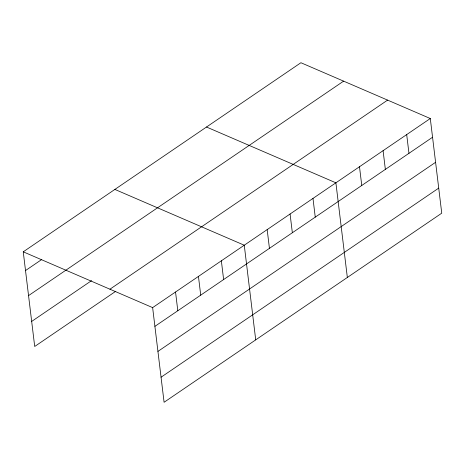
<?xml version="1.0" encoding="UTF-8"?>
<svg xmlns="http://www.w3.org/2000/svg" width="465" height="465" viewBox="0 0 465 465"><rect width="100%" height="100%" fill="white"/><g stroke="black" fill="none" stroke-linecap="round" stroke-linejoin="round"><path stroke-width="0.7" d="M23.25 251.821L300.913 62.729L430.294 118.523L441.75 213.179L164.087 402.272L152.636 307.615L23.25 251.821L34.706 346.477L115.762 291.282M25.517 270.554L41.373 259.755M28.551 295.606L343.606 81.142M31.672 321.425L91.582 280.622M109.938 289.201L387.601 100.109M152.636 307.615L430.294 118.523M154.903 326.343L432.56 137.251M157.931 351.401L435.595 162.302M161.059 377.214L438.716 188.122M206.506 127.021L335.893 182.815L347.343 277.466M114.878 189.424L244.265 245.212L255.715 339.869M406.695 134.594L408.962 153.322M383.09 150.666L385.357 169.394M359.492 166.737L361.758 185.465M312.986 198.41L315.253 217.143M290.079 214.01L292.346 232.744M267.172 229.611L269.438 248.339M221.357 260.813L223.624 279.541M198.45 276.413L200.717 295.141M175.543 292.014L177.81 310.742"/></g></svg>
